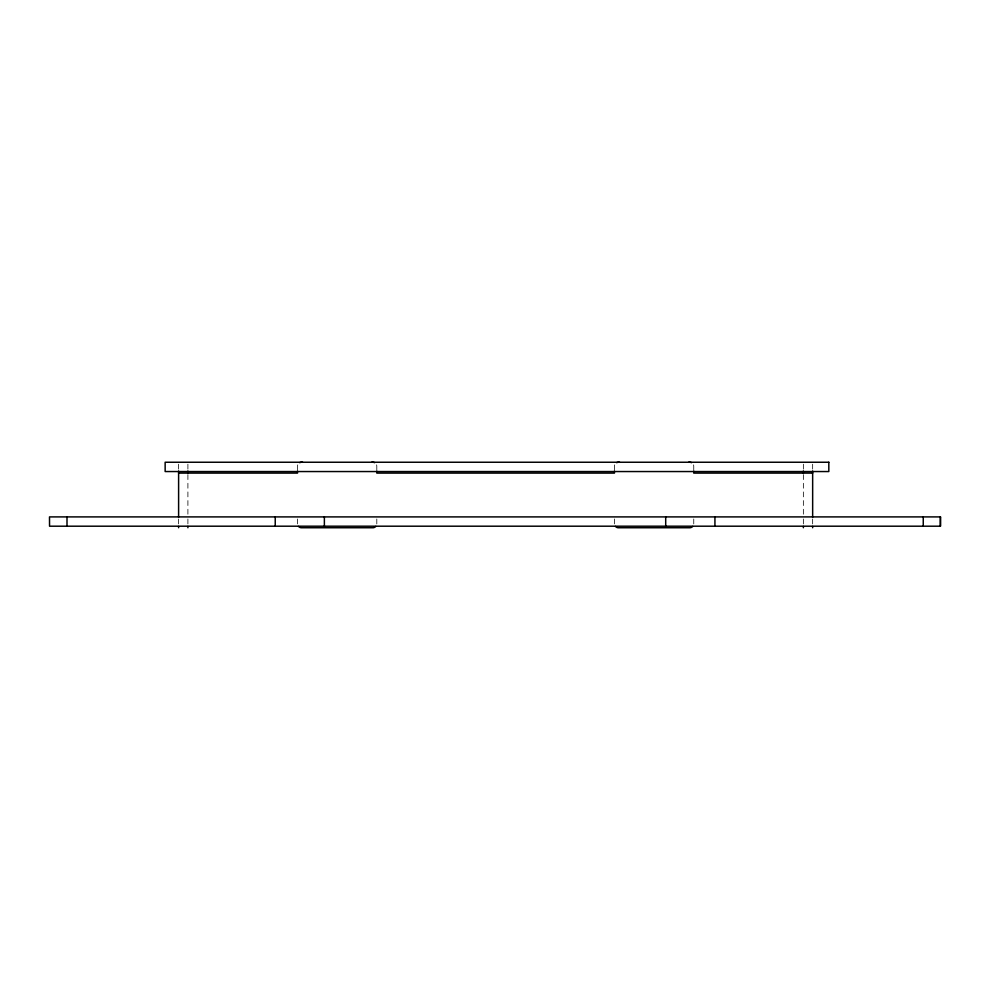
<?xml version="1.0" encoding="UTF-8"?>
<svg xmlns="http://www.w3.org/2000/svg" width="990" height="990" viewBox="0 0 990 990"><rect width="100%" height="100%" fill="white"/><g stroke="black" fill="none" stroke-linecap="round" stroke-linejoin="round"><path stroke-width="0.74" stroke-dasharray="4.95 3.71" d="M812.654 464.186L812.654 469.805M812.654 518.983L812.654 524.378M803.36 464.186L803.36 469.805M803.36 474.606L803.36 515.394M803.36 518.983L803.36 524.378M693.755 469.805L693.755 466.278A4.01 4.01 0 0 0 693.173 464.186M693.755 518.983L693.755 523.722A4.01 4.01 0 0 1 693.705 524.378M614.443 469.805L614.443 466.278A4.01 4.01 0 0 1 615.025 464.186M614.443 518.983L614.443 523.722A4.01 4.01 0 0 0 614.505 524.378M376.806 469.805L376.806 466.278A4.01 4.01 0 0 0 376.237 464.186M376.806 518.983L376.806 523.722A4.01 4.01 0 0 1 376.757 524.378M297.507 469.805L297.507 466.278A4.01 4.01 0 0 1 298.077 464.186M297.507 518.983L297.507 523.722A4.01 4.01 0 0 0 297.557 524.378M187.902 464.186L187.902 469.805M187.902 474.606L187.902 515.394M187.902 518.983L187.902 524.378M178.608 464.186L178.608 469.805M178.608 518.983L178.608 524.378"/><path stroke-width="1.49" d="M302.606 462.243L301.195 462.256A4.01 4.01 0 0 0 299.723 462.677M619.554 462.243L618.144 462.256A4.01 4.01 0 0 0 616.659 462.677M178.608 473.096L297.507 473.096L297.507 471.017M812.654 473.096L693.755 473.096L693.755 471.017M940.5 516.904L49.5 516.904L49.55 526.197L940.438 526.197L940.438 516.904L940.426 526.197M688.656 462.243L690.055 462.256A4.01 4.01 0 0 1 691.54 462.677M371.708 462.243L373.119 462.256A4.01 4.01 0 0 1 374.604 462.677M923.249 516.904L923.249 526.197M812.654 471.017L812.654 517.176M812.654 526.408L812.654 527.744M803.36 471.017L803.36 473.096M803.36 526.408L803.36 527.744M714.929 516.904L714.929 526.197M665.701 516.904L665.701 526.197M614.443 471.017L614.443 473.096L376.806 473.096L376.806 471.017M324.374 516.904L324.374 526.197M275.232 516.904L275.232 526.197M187.902 471.017L187.902 473.096M187.902 526.408L187.902 527.744M178.608 471.017L178.608 517.176M178.608 526.408L178.608 527.744M66.998 516.904L66.998 526.197M615.471 526.408A4.01 4.01 0 0 0 618.144 527.744L690.055 527.744A4.01 4.01 0 0 0 692.728 526.408M375.792 526.408A4.01 4.01 0 0 1 373.119 527.744L301.195 527.744A4.01 4.01 0 0 1 298.522 526.408M828.816 462.243L165.144 462.243L165.157 471.549L828.816 471.549L828.816 462.243"/></g></svg>
